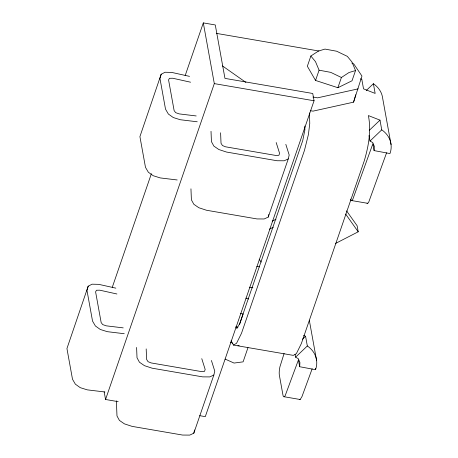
<?xml version="1.0" encoding="UTF-8"?>
<svg xmlns="http://www.w3.org/2000/svg" width="458" height="458" viewBox="0 0 458 458"><rect width="100%" height="100%" fill="white"/><g stroke="black" fill="none" stroke-linecap="round" stroke-linejoin="round"><path stroke-width="0.69" d="M315.31 368.329L315.556 369.692L299.675 366.726L299.921 362.541L298.307 358.683L295.582 357.171L295.078 354.4M381.749 129.849A29.226 23.57 -10.3 0 1 389.976 153.562L374.094 150.602L374.341 146.417L372.726 142.558L370.001 141.047L368.993 135.499M116.366 400.819L116.985 415.95L119.406 420.392L124.416 423.856L132.07 426.369L182.57 435.054L189.772 435.1L193.814 433.194L194.576 429.97M193.814 433.194L213.852 375.01L214.768 371.14L211.413 360.475M190.952 188.822L191.398 199.825L193.826 204.268L198.835 207.732L206.484 210.245L256.99 218.93L264.192 218.976L268.233 217.069L268.846 214.487M268.233 217.069L288.271 158.88L289.187 155.01L285.826 144.35M115.851 288.151L98.739 284.349L92.092 284.189L88.182 286.187L86.974 290.361L92.539 321.098L95.39 325.964L100.296 329.479L107.309 331.672L124.255 333.716M189.509 76.366L171.716 72.416L165.069 72.255L161.159 74.253L159.951 78.421L165.515 109.159L168.367 114.031L173.273 117.54L180.286 119.733L197.232 121.782M310.341 110.681L312.997 111.139L353.559 102.163L355.769 94.754M353.559 102.163L361.957 76.062L353.765 63.914L351.841 63.049M284.103 353.467L279.912 366.864A8.347 2.032 -80.2 0 0 279.363 375.216L282.992 395.254A8.347 2.032 -80.2 0 0 285.145 395.758L298.439 359.919L299.675 366.726M88.182 286.187L66.937 348.544L72.507 379.281L75.352 384.153L80.259 387.668L87.278 389.855L104.928 391.991M161.159 74.253L139.913 136.61L145.484 167.347L148.329 172.214L153.235 175.729L160.248 177.922L177.194 179.971M112.25 287.372L151.375 173.737M185.147 75.656L203.312 22.9L215.283 24.961L224.958 78.387L312.74 93.484L314.056 100.771L205.293 416.648L199.677 415.681M118.187 401.66L105.546 399.485L214.31 83.614L203.312 22.9M310.862 56.019L307.341 66.244L315.545 80.448L337.884 87.718L352.013 80.785L355.534 70.561L351.944 61.962L347.33 56.357L336.676 51.227L324.991 49.086L318.442 51.056L310.862 56.019L315.482 61.63L319.083 70.183L315.545 80.448M239.5 324.608L243.164 313.965L240.502 313.507M247.978 347.668L243.095 361.849L234.049 363.062L225.124 359.083M337.884 87.718L341.405 77.494L348.985 72.53L355.534 70.561M386.581 152.795L368.656 202.327L367.751 203.329L351.79 200.587M312.144 368.833L301.971 396.599L300.202 399.508L284.241 396.76M366.24 90.524L373.39 83.711A29.226 23.57 -10.3 0 1 382.705 98.476L391.063 144.613M369.262 130.358L379.991 120.139L368.369 115.571C371.421 130.656 368.575 146.136 364.316 160.701L301.347 343.574L296.378 353.639L293.315 355.374L233.466 345.074L231.084 340.781M370.001 141.047L381.749 129.849L379.991 120.139M302.509 339.183L305.572 336.264L303.637 335.502M295.582 357.171L307.329 345.979L305.572 336.264M233.466 345.074L236.523 343.345L241.498 333.281L304.467 150.401L308.4 134.606L309.763 123.494L309.476 112.943M272.189 221.18L275.991 219.227M269.481 229.183L273.283 227.231M335.399 243.524L358.213 231.8L357.12 225.748L346.557 210.852M288.271 158.88L284.229 160.787L277.027 160.741L226.521 152.056L218.872 149.543L213.857 146.079L211.436 141.637L211.018 131.32M213.852 375.01L209.81 376.911L202.608 376.871L152.102 368.18L144.453 365.667L139.438 362.209L137.016 357.761L136.599 347.445M358.139 88.863L317.577 97.84L312.923 97.039M237.879 345.595L239.225 345.75M196.201 115.948L179.227 113.899L175.683 112.662L174.137 110.641L168.567 79.904L169.46 78.307L172.775 78.249L190.574 82.205M123.225 327.882L106.256 325.833L102.707 324.596L101.161 322.581L95.596 291.843L96.483 290.246L99.798 290.189L116.916 293.99M216.422 33.382L318.905 51.015M360.372 78.902L361.774 79.142L363.532 88.852L375.154 93.426L373.39 83.711M214.31 83.614L314.056 100.771M235.922 326.806L237.92 327.149M256.761 266.344L259.509 266.848M319.083 70.183L330.75 72.364L341.405 77.494M249.467 287.206L252.902 287.847M366.995 203.152L367.751 203.329M299.446 399.33L300.202 399.508M245.866 298.118L248.574 299M230.38 342.126L232.859 343.363M222.491 65.946L245.894 82.4M235.761 327.149L236.923 328.483L239.734 323.566L302.704 140.692L304.885 129.958L304.845 126.042M345.618 214.035L358.213 231.8M259.188 259.228L261.22 262.096M276.185 142.535L279.592 153.361L278.911 155.268L276.077 155.497L225.571 146.812L222.468 145.558L221.025 143.285L220.596 132.78M201.772 358.66L205.178 369.486L204.491 371.392L201.657 371.621L151.151 362.936L148.049 361.683L146.612 359.41L146.182 348.904M374.094 150.602L372.858 143.795L352.694 199.585A8.347 2.032 -80.2 0 1 350.542 199.075M309.299 320.194L316.644 360.738M104.155 391.813L105.546 399.485M307.329 345.973A29.226 23.57 -10.3 0 1 315.556 369.692"/></g></svg>
